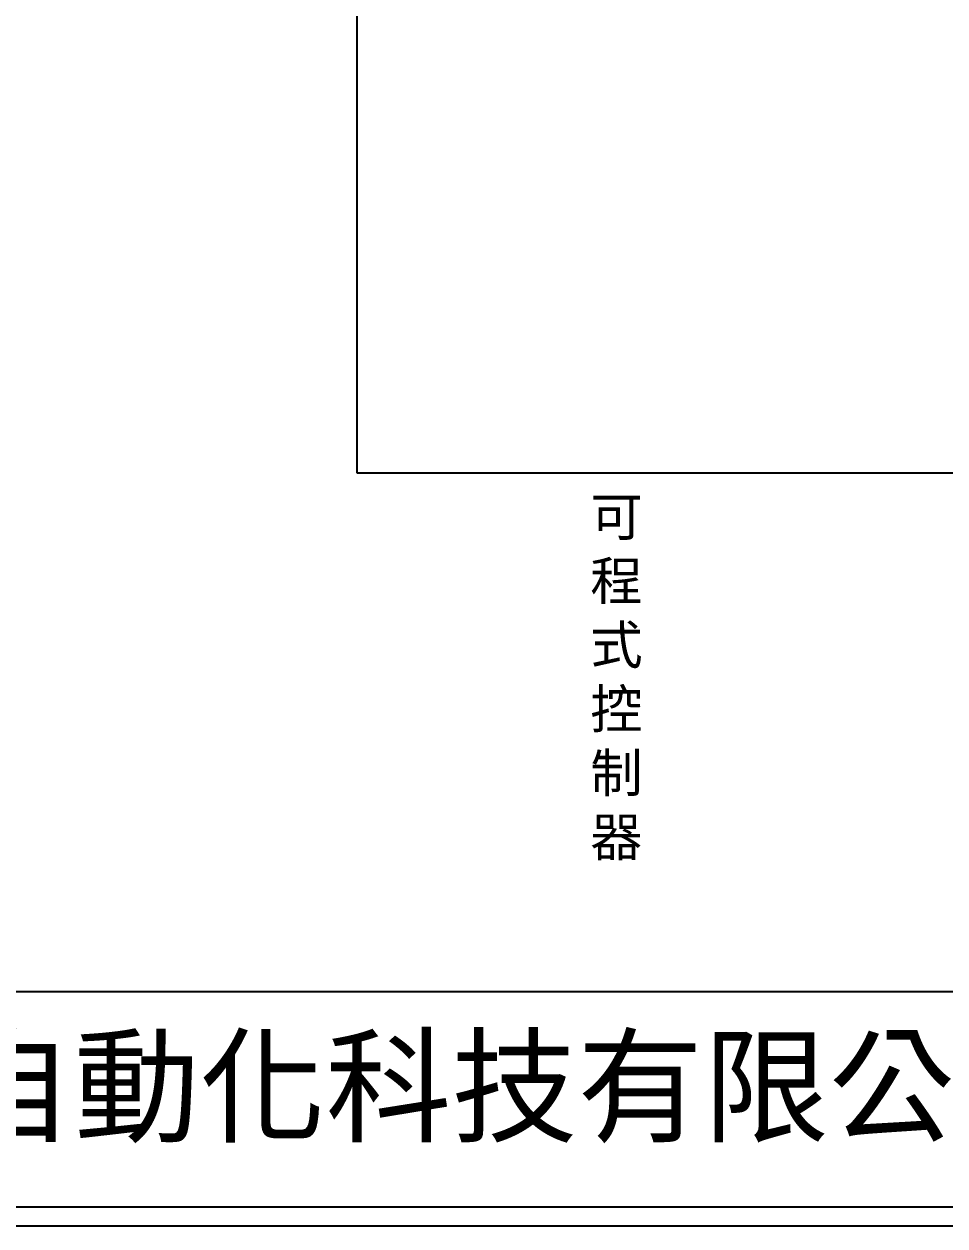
# Model space of a CAD drawing. Extents: x 10 to 297, y 3 to 207.
# Drawn here: x 69.9 to 129.8, y 3 to 81.2 of the extents above; entities that cross this region are included whole.
import ezdxf

# ---------------------------------------------------------------- set-up
doc = ezdxf.new("R2010")
doc.units = 0
doc.layers.add('圖框層', color=7, linetype='CONTINUOUS')
doc.layers.add('標尺寸層', color=3, linetype='CONTINUOUS')
doc.styles.add('CNS', font='romanc.shx', dxfattribs={"bigfont": 'chineset.shx'})
doc.styles.add('STSL', font='kaiu.ttf')

msp = doc.modelspace()

# ---------------------------------------------------------------- linework, layer by layer
at = {"layer": '圖框層', "color": 7}
for p, q in [((11.25, 18.25), (295.75, 18.25)), ((11.25, 4.25), (295.75, 4.25)), ((10, 3), (297, 3))]:
    msp.add_line(p, q, dxfattribs=at)
at = {"layer": '標尺寸層', "color": 7}
for p, q in [((91.542, 131.608), (91.542, 51.995)), ((91.542, 51.995), (238.665, 51.995))]:
    msp.add_line(p, q, dxfattribs=at)

# ---------------------------------------------------------------- texts
at = {"layer": '圖框層', "color": 4, "style": 'STSL'}
msp.add_text('泓陞自動化科技有限公司', height=6, dxfattribs=at).set_placement((48.604, 9.076))
at = {"layer": '標尺寸層', "color": 7, "insert": (106.735, 50.396), "char_height": 2.5, "width": 5.42431, "attachment_point": 1, "style": 'CNS'}
msp.add_mtext('{\\fDFKai-SB|b0|i0|c136|p65;可程式控制器}', dxfattribs=at)

doc.saveas('drawing.dxf')
